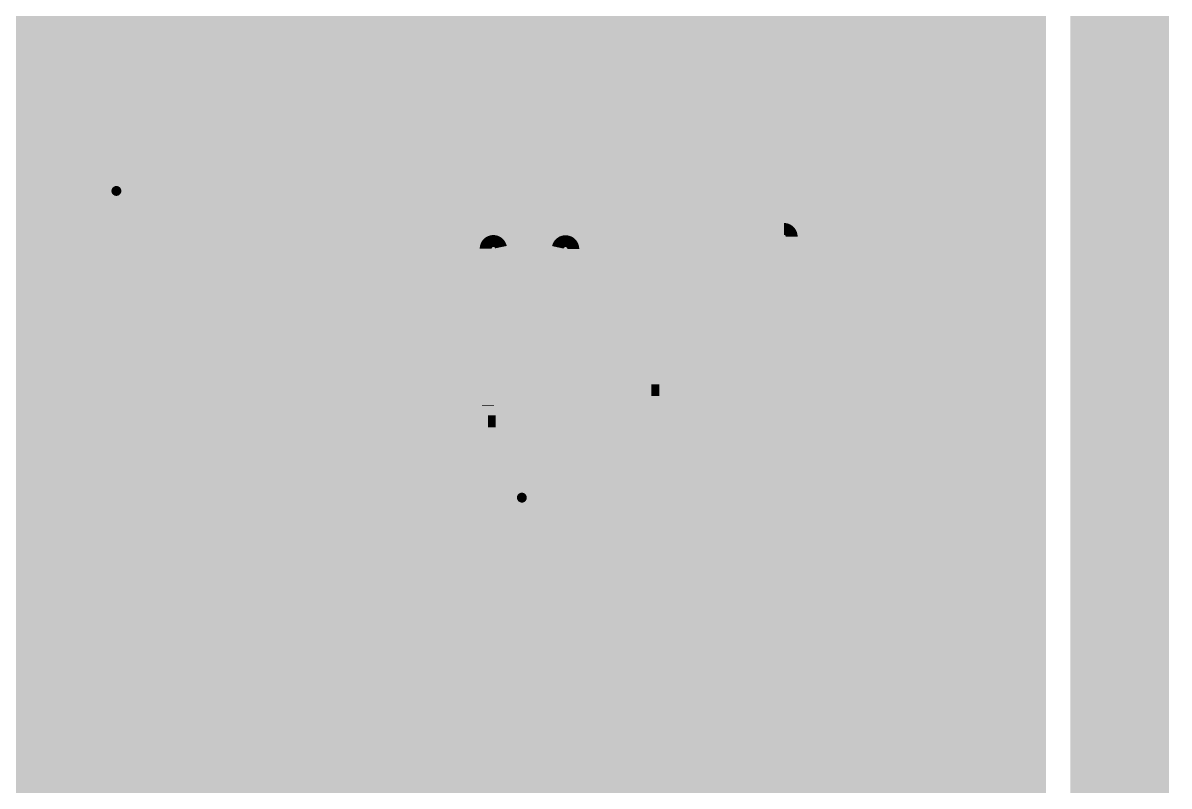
# Model space of a CAD drawing. Extents: x -6 to 196, y -52 to 46.
# Drawn here: x 180.92 to 195.64, y 2.65 to 12.44 of the extents above; entities that cross this region are included whole.
import ezdxf

# ---------------------------------------------------------------- set-up
doc = ezdxf.new("R2010")
doc.units = 0
doc.header["$MEASUREMENT"] = 0
doc.layers.get('0').update_dxf_attribs({"linetype": 'CONTINUOUS'})
for name, color, linetype in [('22-304-1_BOT', 7, 'CONTINUOUS'), ('22-304-1_DRD', 7, 'CONTINUOUS'), ('22-304-1_GND', 6, 'CONTINUOUS'), ('22-304-1_IN1', 4, 'CONTINUOUS'), ('22-304-1_SMT', 5, 'CONTINUOUS'), ('22-304-1_SPT', 10, 'CONTINUOUS'), ('22-304-1_SST', 14, 'CONTINUOUS'), ('22-304-1_TOP', 9, 'CONTINUOUS'), ('THRUHOLE_TAP', 13, 'CONTINUOUS')]:
    doc.layers.add(name, color=color, linetype=linetype)

# ---------------------------------------------------------------- blocks, each defined once
blk = doc.blocks.new('ROUND_57')
at = {"const_width": 0.35052}
blk.add_lwpolyline([(-0.17526, 0, 1), (0.17526, 0, 1)], format="xyb", close=True, dxfattribs=at)
blk = doc.blocks.new('ROUND_85')
at = {"const_width": 0.0635}
blk.add_lwpolyline([(-0.03175, 0, 1), (0.03175, 0, 1)], format="xyb", close=True, dxfattribs=at)
blk = doc.blocks.new('RECTANGLE_5')
blk.add_solid([(0.4826, 0.4064), (0.4826, -0.4064), (-0.4826, 0.4064), (-0.4826, -0.4064)])
blk = doc.blocks.new('RECTANGLE_15')
blk.add_solid([(0.6985, 0.4445), (0.6985, -0.4445), (-0.6985, 0.4445), (-0.6985, -0.4445)])
blk = doc.blocks.new('RECTANGLE_28')
blk.add_solid([(0.59944, 0.14986), (0.59944, -0.14986), (-0.59944, 0.14986), (-0.59944, -0.14986)])
blk = doc.blocks.new('RECTANGLE_29')
blk.add_solid([(1.49987, 1.35001), (1.49987, -1.35001), (-1.49987, 1.35001), (-1.49987, -1.35001)])
blk = doc.blocks.new('ROUND_87')
at = {"const_width": 0.7493}
blk.add_lwpolyline([(-0.37465, 0, 1), (0.37465, 0, 1)], format="xyb", close=True, dxfattribs=at)
blk = doc.blocks.new('ROUND_2')
at = {"const_width": 0.50038}
blk.add_lwpolyline([(-0.25019, 0, 1), (0.25019, 0, 1)], format="xyb", close=True, dxfattribs=at)
blk = doc.blocks.new('RECTANGLE_50')
blk.add_solid([(0.4445, 0.3175), (0.4445, -0.3175), (-0.4445, 0.3175), (-0.4445, -0.3175)])
blk = doc.blocks.new('ROUND_88')
at = {"const_width": 0.10033}
blk.add_lwpolyline([(-0.050164, 0, 1), (0.050164, 0, 1)], format="xyb", close=True, dxfattribs=at)

msp = doc.modelspace()

# ---------------------------------------------------------------- linework, layer by layer
at = {"layer": '22-304-1_BOT'}
for points, const_width in [([(180.8226, 20.828), (180.8226, 1.04902)], 0.254), ([(181.0512, 20.828), (181.0512, 0.97028)], 0.254), ([(181.2798, 20.828), (181.2798, 0.762)], 0.254), ([(181.5084, 20.828), (181.5084, -4.064)], 0.254), ([(181.737, 20.828), (181.737, -4.064)], 0.254), ([(181.9656, 20.828), (181.9656, -4.064)], 0.254), ([(182.1942, 20.828), (182.1942, -4.064)], 0.254), ([(182.4228, 20.828), (182.4228, -4.064)], 0.254), ([(182.6514, 20.828), (182.6514, -4.064)], 0.254), ([(182.88, 20.828), (182.88, -4.064)], 0.254), ([(183.1086, 20.828), (183.1086, -4.064)], 0.254), ([(183.3372, 20.828), (183.3372, -4.064)], 0.254), ([(183.5658, 20.828), (183.5658, -4.064)], 0.254), ([(183.7944, 20.828), (183.7944, -4.064)], 0.254), ([(184.023, 20.828), (184.023, 0.80264)], 0.254), ([(184.2516, 20.828), (184.2516, 0.97028)], 0.254), ([(184.4802, 20.828), (184.4802, 1.0287)], 0.254), ([(184.7088, 20.828), (184.7088, 1.00838)], 0.254), ([(184.9374, 20.828), (184.9374, 0.89662)], 0.254), ([(185.166, 20.828), (185.166, 0.58928)], 0.254), ([(185.3946, 20.828), (185.3946, -4.064)], 0.254), ([(185.6232, 20.828), (185.6232, -4.064)], 0.254), ([(185.8518, 20.828), (185.8518, -4.064)], 0.254), ([(186.0804, 20.828), (186.0804, -4.064)], 0.254), ([(186.309, 20.828), (186.309, -4.064)], 0.254), ([(193.6242, 20.828), (193.6242, -4.064)], 0.254), ([(193.8528, 20.828), (193.8528, -4.064)], 0.254), ([(193.929, 20.828), (193.929, -4.064)], 0.254), ([(186.5376, 16.46936), (186.5376, -4.064)], 0.254), ([(193.3956, 16.1417), (193.3956, -4.064)], 0.254), ([(186.7662, 15.65402), (186.7662, 1.72974)], 0.254), ([(193.167, 15.50416), (193.167, -4.064)], 0.254), ([(186.9948, 15.19936), (186.9948, 1.94056)], 0.254), ([(192.9384, 15.09268), (192.9384, -4.064)], 0.254), ([(187.2234, 14.86408), (187.2234, 2.01676)], 0.254), ([(192.7098, 14.78026), (192.7098, -4.064)], 0.254), ([(187.452, 14.59484), (187.452, 2.01422)], 0.254), ([(192.4812, 14.52626), (192.4812, -4.064)], 0.254), ([(187.6806, 14.37386), (187.6806, 1.92532)], 0.254), ([(192.2526, 14.31798), (192.2526, -4.064)], 0.254), ([(192.024, 14.14018), (192.024, -4.064)], 0.254), ([(191.5668, 13.86586), (191.5668, -4.064)], 0.254), ([(191.7954, 13.99286), (191.7954, -4.064)], 0.254), ([(191.3382, 13.76172), (191.3382, -4.064)], 0.254), ([(191.1096, 13.6779), (191.1096, -4.064)], 0.254), ([(190.9699, 13.0175), (187.70854, 13.0175), (187.70854, 11.19632)], 0.254), ([(190.9699, 13.0175), (190.9699, 11.19632)], 0.254), ([(188.71438, 12.446), (188.7728, 12.61618), (189.1284, 12.61618), (189.18682, 12.446), (189.18682, 12.27582), (189.1284, 12.10818), (188.7728, 12.10818), (188.71438, 11.938), (188.71438, 11.76782), (188.7728, 11.60018), (189.1284, 11.60018), (189.18682, 11.76782)], 0.1524), ([(190.15202, 11.60018), (190.56858, 11.60018), (190.56858, 12.61618)], 0.1524), ([(187.70854, 12.3952), (162.93084, 12.3952)], 0.254), ([(193.929, 12.3952), (190.9699, 12.3952)], 0.254), ([(187.70854, 12.1666), (163.068, 12.1666)], 0.254), ([(193.929, 12.1666), (190.9699, 12.1666)], 0.254), ([(187.70854, 11.938), (163.10864, 11.938)], 0.254), ([(193.929, 11.938), (190.9699, 11.938)], 0.254), ([(187.70854, 11.7094), (163.068, 11.7094)], 0.254), ([(188.23178, 11.60018), (188.1124, 11.60018), (188.1124, 11.76782), (188.23178, 11.76782), (188.23178, 11.60018)], 0.1524), ([(189.66942, 11.60018), (189.55258, 11.60018), (189.55258, 11.76782), (189.66942, 11.76782), (189.66942, 11.60018)], 0.1524), ([(193.929, 11.7094), (190.9699, 11.7094)], 0.254), ([(187.70854, 11.4808), (162.93084, 11.4808)], 0.254), ([(193.929, 11.4808), (190.9699, 11.4808)], 0.254), ([(187.70854, 11.2522), (162.86226, 11.2522)], 0.254), ([(193.929, 11.2522), (190.9699, 11.2522)], 0.254), ([(190.9699, 11.19632), (187.70854, 11.19632)], 0.254), ([(187.9092, 11.19632), (187.9092, 1.6891)], 0.254), ([(188.1378, 11.19632), (188.1378, -4.064)], 0.254), ([(188.3664, 11.19632), (188.3664, -4.064)], 0.254), ([(188.595, 11.19632), (188.595, -4.064)], 0.254), ([(188.8236, 11.19632), (188.8236, -4.064)], 0.254), ([(189.0522, 11.19632), (189.0522, -4.064)], 0.254), ([(189.2808, 11.19632), (189.2808, -4.064)], 0.254), ([(189.5094, 11.19632), (189.5094, -4.064)], 0.254), ([(189.738, 11.19632), (189.738, -4.064)], 0.254), ([(189.9666, 11.19632), (189.9666, -4.064)], 0.254), ([(190.1952, 11.19632), (190.1952, -4.064)], 0.254), ([(190.4238, 11.19632), (190.4238, -4.064)], 0.254), ([(190.6524, 11.19632), (190.6524, -4.064)], 0.254), ([(190.881, 11.19632), (190.881, -4.064)], 0.254), ([(193.929, 11.0236), (162.86226, 11.0236)], 0.254), ([(193.929, 10.795), (162.86226, 10.795)], 0.254), ([(193.929, 10.5664), (162.86226, 10.5664)], 0.254), ([(193.929, 10.3378), (162.86226, 10.3378)], 0.254), ([(193.929, 10.1092), (166.71036, 10.1092)], 0.254), ([(193.929, 9.8806), (166.94404, 9.8806)], 0.254), ([(193.929, 9.652), (167.03294, 9.652)], 0.254), ([(193.929, 9.4234), (167.03802, 9.4234)], 0.254), ([(193.929, 9.1948), (166.95928, 9.1948)], 0.254), ([(193.929, 8.9662), (166.79926, 8.9662)], 0.254), ([(193.929, 8.7376), (166.79926, 8.7376)], 0.254), ([(193.929, 8.509), (166.79926, 8.509)], 0.254), ([(193.929, 8.2804), (166.79926, 8.2804)], 0.254), ([(193.929, 8.0518), (166.79926, 8.0518)], 0.254), ([(193.929, 7.8232), (166.79926, 7.8232)], 0.254), ([(193.929, 7.5946), (166.79926, 7.5946)], 0.254), ([(193.929, 7.366), (166.79926, 7.366)], 0.254), ([(193.929, 7.1374), (166.79926, 7.1374)], 0.254), ([(193.929, 6.9088), (166.79926, 6.9088)], 0.254), ([(193.929, 6.6802), (166.79926, 6.6802)], 0.254), ([(193.929, 6.4516), (166.79926, 6.4516)], 0.254), ([(193.929, 6.223), (166.79926, 6.223)], 0.254), ([(193.929, 5.9944), (166.79926, 5.9944)], 0.254), ([(193.929, 5.7658), (166.79926, 5.7658)], 0.254), ([(193.929, 5.5372), (166.79926, 5.5372)], 0.254), ([(193.929, 5.3086), (170.3451, 5.3086)], 0.254), ([(193.929, 5.08), (179.00904, 5.08)], 0.254), ([(193.929, 4.8514), (179.17668, 4.8514)], 0.254), ([(193.929, 4.6228), (179.2351, 4.6228)], 0.254), ([(193.929, 4.3942), (179.21478, 4.3942)], 0.254), ([(193.929, 4.1656), (179.10302, 4.1656)], 0.254), ([(193.929, 3.937), (179.08016, 3.937)], 0.254), ([(193.929, 3.7084), (179.08016, 3.7084)], 0.254), ([(193.929, 3.4798), (179.08016, 3.4798)], 0.254), ([(193.929, 3.2512), (179.08016, 3.2512)], 0.254), ([(193.929, 3.0226), (179.08016, 3.0226)], 0.254), ([(193.929, 2.794), (179.08016, 2.794)], 0.254), ([(193.929, 2.5654), (179.14112, 2.5654)], 0.254)]:
    msp.add_lwpolyline(points, dxfattribs=dict(at, const_width=const_width))
at = {"layer": '22-304-1_DRD'}
for points, const_width in [([(195.00088, 21.99894), (101.99878, 21.99894), (78.99908, 44.99864), (-4.99872, 44.99864), (-4.99872, -4.99872), (195.00088, -4.99872), (195.00088, 21.99894)], 1.27), ([(181.864, 10.922), (181.483, 10.541)], 0.254), ([(182.372, 10.922), (181.864, 10.922)], 0.254), ([(182.753, 10.541), (182.372, 10.922)], 0.254), ([(181.483, 10.541), (181.483, 10.033)], 0.254), ([(182.753, 10.033), (182.753, 10.541)], 0.254), ([(181.483, 10.033), (181.864, 9.652)], 0.254), ([(182.372, 9.652), (182.753, 10.033)], 0.254), ([(181.864, 9.652), (182.372, 9.652)], 0.254), ([(187.071, 6.985), (186.69, 6.604)], 0.254), ([(187.579, 6.985), (187.071, 6.985)], 0.254), ([(187.96, 6.604), (187.579, 6.985)], 0.254), ([(186.69, 6.604), (186.69, 6.096)], 0.254), ([(187.96, 6.096), (187.96, 6.604)], 0.254), ([(186.69, 6.096), (187.071, 5.715)], 0.254), ([(187.579, 5.715), (187.96, 6.096)], 0.254), ([(187.071, 5.715), (187.579, 5.715)], 0.254)]:
    msp.add_lwpolyline(points, dxfattribs=dict(at, const_width=const_width))
at = {"layer": '22-304-1_GND', "const_width": 1.27}
msp.add_lwpolyline([(195.00088, 21.99894), (101.99878, 21.99894), (78.99908, 44.99864), (-4.99872, 44.99864), (-4.99872, -4.99872), (195.00088, -4.99872), (195.00088, 21.99894)], dxfattribs=at)
at = {"layer": '22-304-1_IN1'}
for points, const_width in [([(20.32, 33.655), (20.955, 34.29), (24.892, 34.29), (26.035, 33.147), (48.768, 33.147), (52.451, 29.464), (56.388, 29.464), (58.166, 27.686), (74.676, 27.686), (77.851, 24.511), (96.901, 24.511), (100.584, 20.828), (184.15, 20.828), (185.42, 19.558), (185.42, 3.175), (187.24118, 1.34874), (187.325, 1.34874)], 0.635), ([(14.605, 33.147), (15.621, 32.131), (48.514, 32.131), (52.07, 28.575), (56.007, 28.575), (57.785, 26.797), (74.295, 26.797), (77.47, 23.622), (96.52, 23.622), (100.203, 19.939), (183.769, 19.939), (184.531, 19.177), (184.531, 0.3556)], 0.635), ([(193.802, 20.955), (193.802, -3.937), (146.05, -3.937)], 0.254), ([(186.2582, 20.955), (186.2582, 3.24612)], 0.254), ([(186.4868, 20.955), (186.4868, 3.01752)], 0.254), ([(186.7154, 20.955), (186.7154, 2.78892)], 0.254), ([(186.944, 20.955), (186.944, 2.56032)], 0.254), ([(187.1726, 20.955), (187.1726, 2.32918)], 0.254), ([(187.4012, 20.955), (187.4012, 2.10058)], 0.254), ([(187.6298, 20.955), (187.6298, 1.95326)], 0.254), ([(187.8584, 20.955), (187.8584, 1.7653)], 0.254), ([(191.9732, 20.955), (191.9732, -3.937)], 0.254), ([(192.2018, 20.955), (192.2018, -3.937)], 0.254), ([(192.4304, 20.955), (192.4304, -3.937)], 0.254), ([(192.659, 20.955), (192.659, -3.937)], 0.254), ([(192.8876, 20.955), (192.8876, -3.937)], 0.254), ([(193.1162, 20.955), (193.1162, -3.937)], 0.254), ([(193.3448, 20.955), (193.3448, -3.937)], 0.254), ([(193.5734, 20.955), (193.5734, -3.937)], 0.254), ([(186.06516, 19.558), (186.06516, 3.4417)], 0.254), ([(181.0004, 19.29384), (181.0004, 0.99568)], 0.254), ([(181.229, 19.29384), (181.229, 0.82804)], 0.254), ([(181.4576, 19.29384), (181.4576, -3.937)], 0.254), ([(181.6862, 19.29384), (181.6862, -3.937)], 0.254), ([(181.9148, 19.29384), (181.9148, -3.937)], 0.254), ([(182.1434, 19.29384), (182.1434, -3.937)], 0.254), ([(182.372, 19.29384), (182.372, -3.937)], 0.254), ([(182.6006, 19.29384), (182.6006, -3.937)], 0.254), ([(182.8292, 19.29384), (182.8292, -3.937)], 0.254), ([(183.0578, 19.29384), (183.0578, -3.937)], 0.254), ([(183.2864, 19.29384), (183.2864, -3.937)], 0.254), ([(183.515, 19.28114), (183.515, -3.937)], 0.254), ([(183.7436, 19.05254), (183.7436, -3.937)], 0.254), ([(183.88584, 18.9103), (183.88584, 0.56134)], 0.254), ([(188.087, 16.77162), (188.087, -3.937)], 0.254), ([(188.3156, 16.06296), (188.3156, -3.937)], 0.254), ([(191.7446, 16.18234), (191.7446, -3.937)], 0.254), ([(191.516, 15.8115), (191.516, -3.937)], 0.254), ([(188.5442, 15.73784), (188.5442, -3.937)], 0.254), ([(188.7728, 15.51432), (188.7728, -3.937)], 0.254), ([(191.2874, 15.56766), (191.2874, -3.937)], 0.254), ([(189.0014, 15.35176), (189.0014, -3.937)], 0.254), ([(191.0588, 15.38986), (191.0588, -3.937)], 0.254), ([(189.23, 15.23238), (189.23, -3.937)], 0.254), ([(190.8302, 15.26032), (190.8302, -3.937)], 0.254), ([(189.4586, 15.1511), (189.4586, -3.937)], 0.254), ([(189.6872, 15.09776), (189.6872, -3.937)], 0.254), ([(189.9158, 15.0749), (189.9158, -3.937)], 0.254), ([(190.1444, 15.07744), (190.1444, -3.937)], 0.254), ([(190.373, 15.11046), (190.373, -3.937)], 0.254), ([(190.6016, 15.16888), (190.6016, -3.937)], 0.254), ([(183.88584, 12.3952), (162.93084, 12.3952)], 0.254), ([(193.802, 12.3952), (186.06516, 12.3952)], 0.254), ([(183.88584, 12.1666), (163.068, 12.1666)], 0.254), ([(193.802, 12.1666), (186.06516, 12.1666)], 0.254), ([(183.88584, 11.938), (163.10864, 11.938)], 0.254), ([(193.802, 11.938), (186.06516, 11.938)], 0.254), ([(183.88584, 11.7094), (163.068, 11.7094)], 0.254), ([(193.802, 11.7094), (186.06516, 11.7094)], 0.254), ([(183.88584, 11.4808), (162.93084, 11.4808)], 0.254), ([(193.802, 11.4808), (186.06516, 11.4808)], 0.254), ([(183.88584, 11.2522), (145.74266, 11.2522)], 0.254), ([(193.802, 11.2522), (186.06516, 11.2522)], 0.254), ([(183.88584, 11.0236), (145.74266, 11.0236)], 0.254), ([(193.802, 11.0236), (186.06516, 11.0236)], 0.254), ([(183.88584, 10.795), (158.98368, 10.795)], 0.254), ([(193.802, 10.795), (186.06516, 10.795)], 0.254), ([(183.88584, 10.5664), (159.29102, 10.5664)], 0.254), ([(193.802, 10.5664), (186.06516, 10.5664)], 0.254), ([(183.88584, 10.3378), (159.40278, 10.3378)], 0.254), ([(193.802, 10.3378), (186.06516, 10.3378)], 0.254), ([(183.88584, 10.1092), (166.71036, 10.1092)], 0.254), ([(193.802, 10.1092), (186.06516, 10.1092)], 0.254), ([(183.88584, 9.8806), (166.94404, 9.8806)], 0.254), ([(193.802, 9.8806), (186.06516, 9.8806)], 0.254), ([(183.88584, 9.652), (167.03294, 9.652)], 0.254), ([(193.802, 9.652), (186.06516, 9.652)], 0.254), ([(183.88584, 9.4234), (167.03802, 9.4234)], 0.254), ([(193.802, 9.4234), (186.06516, 9.4234)], 0.254), ([(183.88584, 9.1948), (166.95928, 9.1948)], 0.254), ([(193.802, 9.1948), (186.06516, 9.1948)], 0.254), ([(183.88584, 8.9662), (166.751, 8.9662)], 0.254), ([(193.802, 8.9662), (186.06516, 8.9662)], 0.254), ([(183.88584, 8.7376), (157.6451, 8.7376)], 0.254), ([(193.802, 8.7376), (186.06516, 8.7376)], 0.254), ([(183.88584, 8.509), (158.18104, 8.509)], 0.254), ([(193.802, 8.509), (186.06516, 8.509)], 0.254), ([(183.88584, 8.2804), (158.34868, 8.2804)], 0.254), ([(193.802, 8.2804), (186.06516, 8.2804)], 0.254), ([(183.88584, 8.0518), (158.4071, 8.0518)], 0.254), ([(193.802, 8.0518), (186.06516, 8.0518)], 0.254), ([(183.88584, 7.8232), (158.38678, 7.8232)], 0.254), ([(193.802, 7.8232), (186.06516, 7.8232)], 0.254), ([(183.88584, 7.5946), (158.27502, 7.5946)], 0.254), ([(193.802, 7.5946), (186.06516, 7.5946)], 0.254), ([(183.88584, 7.366), (157.96768, 7.366)], 0.254), ([(193.802, 7.366), (186.06516, 7.366)], 0.254), ([(183.88584, 7.1374), (145.74266, 7.1374)], 0.254), ([(193.802, 7.1374), (186.06516, 7.1374)], 0.254), ([(183.88584, 6.9088), (160.401, 6.9088)], 0.254), ([(193.802, 6.9088), (186.06516, 6.9088)], 0.254), ([(183.88584, 6.6802), (160.60928, 6.6802)], 0.254), ([(193.802, 6.6802), (186.06516, 6.6802)], 0.254), ([(183.88584, 6.4516), (160.68802, 6.4516)], 0.254), ([(193.802, 6.4516), (186.06516, 6.4516)], 0.254), ([(183.88584, 6.223), (161.26968, 6.223)], 0.254), ([(193.802, 6.223), (186.06516, 6.223)], 0.254), ([(183.88584, 5.9944), (161.57702, 5.9944)], 0.254), ([(193.802, 5.9944), (186.06516, 5.9944)], 0.254), ([(183.88584, 5.7658), (161.68878, 5.7658)], 0.254), ([(193.802, 5.7658), (186.06516, 5.7658)], 0.254), ([(183.88584, 5.5372), (161.7091, 5.5372)], 0.254), ([(193.802, 5.5372), (186.06516, 5.5372)], 0.254), ([(183.88584, 5.3086), (170.3451, 5.3086)], 0.254), ([(193.802, 5.3086), (186.06516, 5.3086)], 0.254), ([(183.88584, 5.08), (179.00904, 5.08)], 0.254), ([(193.802, 5.08), (186.06516, 5.08)], 0.254), ([(183.88584, 4.8514), (179.17668, 4.8514)], 0.254), ([(193.802, 4.8514), (186.06516, 4.8514)], 0.254), ([(183.88584, 4.6228), (179.2351, 4.6228)], 0.254), ([(193.802, 4.6228), (186.06516, 4.6228)], 0.254), ([(183.88584, 4.3942), (179.21478, 4.3942)], 0.254), ([(193.802, 4.3942), (186.06516, 4.3942)], 0.254), ([(183.88584, 4.1656), (179.10302, 4.1656)], 0.254), ([(193.802, 4.1656), (186.06516, 4.1656)], 0.254), ([(183.88584, 3.937), (178.79568, 3.937)], 0.254), ([(193.802, 3.937), (186.06516, 3.937)], 0.254), ([(183.88584, 3.7084), (145.72996, 3.7084)], 0.254), ([(193.802, 3.7084), (186.06516, 3.7084)], 0.254), ([(183.88584, 3.4798), (167.513, 3.4798)], 0.254), ([(193.802, 3.4798), (186.06516, 3.4798)], 0.254), ([(186.06516, 3.4417), (187.49772, 2.00406)], 0.254), ([(183.88584, 3.2512), (167.72128, 3.2512)], 0.254), ([(193.802, 3.2512), (186.25312, 3.2512)], 0.254), ([(183.88584, 3.0226), (167.80002, 3.0226)], 0.254), ([(193.802, 3.0226), (186.48172, 3.0226)], 0.254), ([(183.88584, 2.794), (167.79494, 2.794)], 0.254), ([(193.802, 2.794), (186.71032, 2.794)], 0.254), ([(183.88584, 2.5654), (167.70604, 2.5654)], 0.254), ([(193.802, 2.5654), (186.93892, 2.5654)], 0.254)]:
    msp.add_lwpolyline(points, dxfattribs=dict(at, const_width=const_width))
at = {"layer": '22-304-1_SST', "const_width": 0.1524}
for points in [[(181.1655, 11.2395), (181.1655, 14.1605), (179.5272, 14.1605), (179.5272, 11.2395), (181.1655, 11.2395)], [(182.6895, 14.1605), (182.6895, 11.2395), (184.3278, 11.2395), (184.3278, 14.1605), (182.6895, 14.1605)], [(181.58206, 12.95908), (181.41442, 12.90066), (181.41442, 12.54506), (181.58206, 12.4841), (181.92242, 12.4841), (182.09006, 12.60348), (182.09006, 12.95908), (182.43042, 12.95908), (182.43042, 12.4841)], [(181.58206, 12.12088), (181.41442, 12.0015), (181.41442, 11.76528), (181.58206, 11.6459), (181.75224, 11.6459), (182.09006, 11.88466), (182.43042, 11.6459), (182.43042, 12.12088)], [(184.6834, 11.86434), (184.6834, 12.10056)], [(184.6834, 11.98372), (185.6994, 11.98372), (185.53176, 12.10056)], [(182.499, 8.001), (182.499, 7.874), (184.15, 7.874), (184.531, 8.255), (184.531, 11.176), (182.499, 11.176), (182.499, 8.001)], [(181.1655, 8.0645), (181.1655, 10.9855), (179.5272, 10.9855), (179.5272, 8.0645), (181.1655, 8.0645)], [(186.48934, 2.4511), (186.48934, 2.75082), (186.98972, 2.75082), (186.98972, 2.94894), (186.48934, 2.94894), (186.48934, 2.75082), (186.18962, 2.75082), (185.68924, 2.75082), (185.68924, 2.94894), (186.18962, 2.94894), (186.48934, 2.94894), (186.48934, 3.24866), (186.98972, 3.24866), (186.98972, 3.44932), (186.48934, 3.44932), (186.48934, 3.24866), (186.18962, 3.24866), (185.68924, 3.24866), (185.68924, 3.44932), (186.18962, 3.44932), (186.48934, 3.44932), (186.48934, 3.74904), (186.98972, 3.74904), (186.98972, 3.9497), (186.48934, 3.9497), (186.48934, 4.24942), (186.98972, 4.24942), (186.98972, 4.45008), (186.48934, 4.45008), (186.48934, 4.24942), (186.18962, 4.24942), (185.68924, 4.24942), (185.68924, 4.45008), (186.18962, 4.45008), (186.48934, 4.45008), (186.48934, 4.7498), (186.48934, 4.95046), (186.18962, 4.95046), (186.18962, 4.7498), (186.48934, 4.7498), (186.98972, 4.7498), (186.98972, 4.95046), (186.48934, 4.95046), (186.48934, 5.25018), (186.98972, 5.25018), (186.98972, 5.45084), (186.48934, 5.45084), (186.48934, 5.25018), (186.18962, 5.25018), (185.68924, 5.25018), (185.68924, 5.45084), (186.18962, 5.45084), (186.48934, 5.45084), (186.48934, 5.75056), (186.98972, 5.75056), (186.98972, 5.94868), (186.48934, 5.94868), (186.48934, 5.75056), (186.18962, 5.75056), (185.68924, 5.75056), (185.68924, 5.94868), (186.18962, 5.94868), (186.48934, 5.94868), (186.48934, 6.2484), (186.48934, 6.44906), (186.18962, 6.44906), (186.18962, 6.2484), (186.48934, 6.2484), (186.98972, 6.2484), (186.98972, 6.44906), (186.48934, 6.44906), (186.48934, 6.83006), (186.98972, 7.33044), (189.48908, 7.33044), (189.48908, 9.4996), (189.48908, 9.79932), (190.6905, 9.79932)], [(190.6905, -3.59918), (190.6905, 9.79932)], [(190.78956, 9.70026), (190.78956, -3.50012)], [(186.85764, 9.26592), (186.85764, 9.54532)], [(186.89066, 9.25068), (186.89066, 9.53008)], [(187.05576, 9.56564), (187.11926, 9.26592)], [(187.14974, 9.25068), (187.08878, 9.5504)], [(187.9854, 9.54278), (187.9854, 9.26338), (187.72124, 9.26338)], [(187.72378, 9.26338), (187.78728, 9.5631)], [(187.79236, 9.5504), (187.72886, 9.25068)], [(187.99048, 9.25068), (187.99048, 9.53008)], [(189.24016, 9.25068), (187.99048, 9.25068), (187.72886, 9.25068), (187.14974, 9.25068), (186.89066, 9.25068), (186.48934, 9.25068), (186.48934, 8.8011)], [(189.24016, 9.25068), (189.24016, 8.79856)], [(186.89066, 7.87908), (186.6392, 7.87908), (186.48934, 8.02894), (186.48934, 8.8011), (189.48908, 8.8011)], [(188.9887, 7.33044), (188.9887, 7.53872), (188.9887, 8.63092), (186.89066, 8.63092), (186.89066, 7.72922), (186.89066, 7.53872), (187.3885, 7.53872), (187.3885, 7.33044)], [(187.38596, 8.08736), (187.38596, 7.54634), (187.38596, 7.33552)], [(187.3885, 7.53872), (187.3885, 7.72922), (187.3885, 8.07974)], [(187.68568, 7.33552), (187.68568, 7.54634), (187.68568, 7.73684), (187.68568, 8.08736)], [(187.69076, 8.07974), (187.69076, 7.53872), (187.69076, 7.33044)], [(186.6392, 7.87908), (186.78906, 7.72922), (186.89066, 7.72922)], [(187.69076, 7.87908), (187.3885, 7.87908)], [(189.48908, 7.5311), (189.0903, 7.5311), (189.0903, 7.87908), (188.9887, 7.87908)], [(180.01742, 7.41426), (180.01742, 7.82828), (181.03342, 7.82828)], [(187.39104, 7.72922), (187.69076, 7.72922)], [(188.9887, 7.72922), (189.0903, 7.72922)], [(182.8165, 7.53872), (182.8165, 7.18312), (183.15432, 7.06374), (183.49468, 7.06374), (183.8325, 7.18312), (183.8325, 7.53872)], [(182.8165, 7.47776), (183.8325, 7.47776)], [(186.69, 7.33044), (186.69, 7.5311), (186.89066, 7.5311), (186.89066, 7.33044), (186.69, 7.33044)], [(186.89066, 7.5311), (186.89066, 7.53872)], [(188.9887, 7.53872), (187.69076, 7.53872)], [(186.98972, 7.33044), (186.89066, 7.33044)], [(189.48908, 7.33044), (189.48908, -1.1303)], [(180.01742, 6.93166), (181.03342, 6.57606), (181.03342, 7.0485)], [(182.8165, 6.34492), (182.8165, 6.58114)], [(182.8165, 6.46176), (183.8325, 6.46176), (183.66232, 6.58114)], [(186.18962, 6.2484), (185.68924, 6.2484), (185.68924, 6.44906), (186.18962, 6.44906)], [(182.8165, 5.80136), (182.98668, 5.92074), (183.15432, 5.97916), (183.49468, 5.97916), (183.66232, 5.92074), (183.8325, 5.80136), (183.8325, 5.68452), (183.66232, 5.56514), (183.49468, 5.50672), (183.15432, 5.50672), (182.98668, 5.56514), (182.8165, 5.68452), (182.8165, 5.80136)], [(186.18962, 5.94868), (186.18962, 5.75056)], [(186.18962, 5.45084), (186.18962, 5.25018)], [(181.2544, 5.00634), (181.2544, 4.65074), (181.42458, 4.53136), (181.59476, 4.53136), (181.7624, 4.65074), (181.7624, 5.00634), (180.7464, 5.00634)], [(186.18962, 4.7498), (185.68924, 4.7498), (185.68924, 4.95046), (186.18962, 4.95046)], [(181.2544, 4.70916), (180.7464, 4.53136)], [(186.18962, 4.45008), (186.18962, 4.24942)], [(180.7464, 3.69316), (180.7464, 4.16814), (181.42458, 3.69316), (181.59476, 3.69316), (181.7624, 3.75412), (181.7624, 4.10972), (181.59476, 4.16814)], [(186.18962, 3.74904), (185.68924, 3.74904), (185.68924, 3.9497), (186.18962, 3.9497)], [(186.48934, 3.9497), (186.48934, 3.74904), (186.18962, 3.74904), (186.18962, 3.9497), (186.48934, 3.9497)], [(181.2544, 2.91592), (181.2544, 3.27152), (181.42458, 3.32994), (181.59476, 3.32994), (181.7624, 3.27152), (181.7624, 2.91592), (181.59476, 2.85496), (181.42458, 2.85496), (180.7464, 3.09372)], [(186.18962, 3.44932), (186.18962, 3.24866)], [(186.18962, 2.94894), (186.18962, 2.75082)]]:
    msp.add_lwpolyline(points, dxfattribs=at)
for points in [[(190.78956, 9.70026, 0.4142136), (190.6905, 9.79932)], [(186.95924, 9.64438, 0.4142136), (186.86018, 9.54532)], [(187.05576, 9.56564, 0.3546683), (186.95924, 9.64438)], [(187.88634, 9.64184, 0.3561565), (187.78728, 9.5631)], [(187.9854, 9.54278, 0.4142136), (187.88634, 9.64184)], [(189.24016, 9.25068, 0.4142136), (189.48908, 9.4996)], [(187.53582, 8.23722, 0.4142136), (187.38596, 8.08736)], [(187.68568, 8.08736, 0.4142136), (187.53582, 8.23722)]]:
    msp.add_lwpolyline(points, format="xyb", dxfattribs=at)
at = {"layer": '22-304-1_TOP'}
for points, const_width in [([(184.3532, 20.955), (184.3532, 11.23696)], 0.254), ([(184.5818, 20.955), (184.5818, 7.08406)], 0.254), ([(184.8104, 20.955), (184.8104, 6.85546)], 0.254), ([(185.039, 20.955), (185.039, 6.62686)], 0.254), ([(185.2676, 20.955), (185.2676, 6.82752)], 0.254), ([(185.4962, 20.955), (185.4962, 6.82752)], 0.254), ([(185.7248, 20.955), (185.7248, 6.82752)], 0.254), ([(185.9534, 20.955), (185.9534, 6.82752)], 0.254), ([(186.182, 20.955), (186.182, 9.9568)], 0.254), ([(186.4106, 20.955), (186.4106, 9.9568)], 0.254), ([(193.7258, 20.955), (193.7258, -3.937)], 0.254), ([(193.802, 20.955), (193.802, -3.937)], 0.254), ([(193.4972, 16.8148), (193.4972, -3.937)], 0.254), ([(186.6392, 16.01216), (186.6392, 9.9568)], 0.254), ([(193.2686, 15.74292), (193.2686, -3.937)], 0.254), ([(186.8678, 15.4305), (186.8678, 9.9568)], 0.254), ([(187.0964, 15.03934), (187.0964, 9.9568)], 0.254), ([(187.325, 14.73708), (187.325, 9.9568)], 0.254), ([(187.5536, 14.49324), (187.5536, 9.9568)], 0.254), ([(191.6684, 13.9192), (191.6684, 12.43838)], 0.254), ([(191.2112, 13.71346), (191.2112, -3.937)], 0.254), ([(191.4398, 13.80744), (191.4398, -3.937)], 0.254), ([(191.00546, 13.0175), (187.7441, 13.0175), (187.7441, 11.19632)], 0.254), ([(191.00546, 13.0175), (191.00546, 11.19632)], 0.254), ([(184.32526, 12.67714), (184.32526, 11.25474)], 0.254), ([(188.56198, 11.60018), (188.14542, 11.60018), (188.14542, 12.61618)], 0.1524), ([(189.99962, 11.76782), (189.9412, 11.60018), (189.5856, 11.60018), (189.52718, 11.76782), (189.52718, 12.446), (189.5856, 12.61618), (189.9412, 12.61618), (189.99962, 12.446)], 0.1524), ([(187.7441, 12.5222), (184.32526, 12.5222)], 0.254), ([(191.71666, 12.5222), (191.00546, 12.5222)], 0.254), ([(193.802, 12.5222), (193.09334, 12.5222)], 0.254), ([(187.7441, 12.2936), (184.32526, 12.2936)], 0.254), ([(191.60998, 12.2936), (191.00546, 12.2936)], 0.254), ([(193.802, 12.2936), (193.19748, 12.2936)], 0.254), ([(180.34, 10.2362), (180.4162, 10.2362), (182.1688, 11.9888), (183.515, 11.9888)], 0.2794), ([(187.7441, 12.065), (184.32526, 12.065)], 0.254), ([(191.5795, 12.065), (191.00546, 12.065)], 0.254), ([(193.802, 12.065), (193.2305, 12.065)], 0.254), ([(187.7441, 11.8364), (184.32526, 11.8364)], 0.254), ([(191.60998, 11.8364), (191.00546, 11.8364)], 0.254), ([(193.802, 11.8364), (193.19748, 11.8364)], 0.254), ([(189.04458, 11.60018), (189.16142, 11.60018), (189.16142, 11.76782), (189.04458, 11.76782), (189.04458, 11.60018)], 0.1524), ([(190.48222, 11.60018), (190.6016, 11.60018), (190.6016, 11.76782), (190.48222, 11.76782), (190.48222, 11.60018)], 0.1524), ([(191.6684, 11.68908), (191.6684, -3.937)], 0.254), ([(182.36184, 11.52144), (181.15026, 10.30986)], 0.254), ([(182.70474, 11.52144), (182.36184, 11.52144)], 0.254), ([(182.5244, 11.52144), (182.5244, 11.23696)], 0.254), ([(182.70474, 11.52144), (182.70474, 11.25474)], 0.254), ([(187.7441, 11.6078), (184.32526, 11.6078)], 0.254), ([(191.71666, 11.6078), (191.00546, 11.6078)], 0.254), ([(193.04, 11.53668), (193.04, -3.937)], 0.254), ([(193.802, 11.6078), (193.09334, 11.6078)], 0.254), ([(182.70474, 11.3792), (182.2196, 11.3792)], 0.254), ([(182.2958, 11.4554), (182.2958, 7.63016)], 0.254), ([(187.7441, 11.3792), (184.32526, 11.3792)], 0.254), ([(191.94272, 11.3792), (191.00546, 11.3792)], 0.254), ([(191.897, 11.41222), (191.897, -3.937)], 0.254), ([(193.802, 11.3792), (192.86474, 11.3792)], 0.254), ([(182.0672, 11.2268), (182.0672, 7.6962)], 0.254), ([(182.48884, 11.23696), (182.48884, 9.69264)], 0.254), ([(184.54116, 11.23696), (182.48884, 11.23696)], 0.254), ([(184.32526, 11.25474), (182.70474, 11.25474)], 0.254), ([(182.753, 11.25474), (182.753, 11.23696)], 0.254), ([(182.9816, 11.25474), (182.9816, 11.23696)], 0.254), ([(183.2102, 11.25474), (183.2102, 11.23696)], 0.254), ([(183.4388, 11.25474), (183.4388, 11.23696)], 0.254), ([(183.6674, 11.25474), (183.6674, 11.23696)], 0.254), ([(183.896, 11.25474), (183.896, 11.23696)], 0.254), ([(184.1246, 11.25474), (184.1246, 11.23696)], 0.254), ([(184.54116, 11.23696), (184.54116, 9.69264)], 0.254), ([(192.1256, 11.28776), (192.1256, -3.937)], 0.254), ([(192.3542, 11.2395), (192.3542, -3.937)], 0.254), ([(192.5828, 11.25728), (192.5828, -3.937)], 0.254), ([(192.8114, 11.34618), (192.8114, -3.937)], 0.254), ([(182.48884, 11.1506), (181.991, 11.1506)], 0.254), ([(193.802, 11.1506), (184.54116, 11.1506)], 0.254), ([(191.00546, 11.19632), (187.7441, 11.19632)], 0.254), ([(187.7822, 11.19632), (187.7822, 9.9568)], 0.254), ([(188.0108, 11.19632), (188.0108, 9.9568)], 0.254), ([(188.2394, 11.19632), (188.2394, 9.9568)], 0.254), ([(188.468, 11.19632), (188.468, 9.9568)], 0.254), ([(188.6966, 11.19632), (188.6966, 9.9568)], 0.254), ([(188.9252, 11.19632), (188.9252, 9.9568)], 0.254), ([(189.1538, 11.19632), (189.1538, 9.9568)], 0.254), ([(189.3824, 11.19632), (189.3824, 9.9568)], 0.254), ([(189.611, 11.19632), (189.611, 9.9568)], 0.254), ([(189.8396, 11.19632), (189.8396, -3.937)], 0.254), ([(190.0682, 11.19632), (190.0682, -3.937)], 0.254), ([(190.2968, 11.19632), (190.2968, -3.937)], 0.254), ([(190.5254, 11.19632), (190.5254, -3.937)], 0.254), ([(190.754, 11.19632), (190.754, -3.937)], 0.254), ([(190.9826, 11.19632), (190.9826, -3.937)], 0.254), ([(182.48884, 10.922), (181.7624, 10.922)], 0.254), ([(181.8386, 10.9982), (181.8386, 7.9248)], 0.254), ([(193.802, 10.922), (184.54116, 10.922)], 0.254), ([(181.61, 10.7696), (181.61, 8.1534)], 0.254), ([(182.48884, 10.6934), (181.5338, 10.6934)], 0.254), ([(193.802, 10.6934), (184.54116, 10.6934)], 0.254), ([(181.3814, 10.541), (181.3814, 8.382)], 0.254), ([(182.48884, 10.4648), (181.3052, 10.4648)], 0.254), ([(182.118, 10.287), (182.2958, 10.4648), (183.515, 10.4648), (183.4896, 10.4394)], 0.2032), ([(182.48884, 10.4648), (183.515, 10.4648)], 0.254), ([(184.54116, 10.4648), (183.515, 10.4648)], 0.254), ([(183.515, 9.69264), (183.515, 10.4648)], 0.254), ([(193.802, 10.4648), (184.54116, 10.4648)], 0.254), ([(181.15026, 10.30986), (181.15026, 9.54786)], 0.254), ([(182.48884, 10.2362), (181.15026, 10.2362)], 0.254), ([(181.1528, 10.3124), (181.1528, 8.6106)], 0.254), ([(193.802, 10.2362), (184.54116, 10.2362)], 0.254), ([(182.48884, 10.0076), (181.15026, 10.0076)], 0.254), ([(193.802, 10.0076), (184.54116, 10.0076)], 0.254), ([(186.12358, 9.9568), (186.12358, 6.82752)], 0.254), ([(189.7761, 9.9568), (186.12358, 9.9568)], 0.254), ([(189.7761, 9.9568), (189.7761, 6.604)], 0.254), ([(182.48884, 9.779), (181.15026, 9.779)], 0.254), ([(186.12358, 9.779), (184.54116, 9.779)], 0.254), ([(193.802, 9.779), (189.7761, 9.779)], 0.254), ([(184.54116, 9.69264), (182.48884, 9.69264)], 0.254), ([(182.5244, 9.69264), (182.5244, 9.35736)], 0.254), ([(182.753, 9.69264), (182.753, 9.35736)], 0.254), ([(182.9816, 9.69264), (182.9816, 9.35736)], 0.254), ([(183.2102, 9.69264), (183.2102, 9.35736)], 0.254), ([(183.4388, 9.69264), (183.4388, 9.35736)], 0.254), ([(183.6674, 9.69264), (183.6674, 9.35736)], 0.254), ([(183.896, 9.69264), (183.896, 9.35736)], 0.254), ([(184.1246, 9.69264), (184.1246, 9.35736)], 0.254), ([(184.3532, 9.69264), (184.3532, 9.35736)], 0.254), ([(186.12358, 9.5504), (181.15026, 9.5504)], 0.254), ([(181.15026, 9.54786), (181.15026, 9.50214)], 0.254), ([(181.15026, 9.50214), (181.15026, 8.61314)], 0.254), ([(193.802, 9.5504), (189.7761, 9.5504)], 0.254), ([(182.48884, 9.3218), (181.15026, 9.3218)], 0.254), ([(182.48884, 9.35736), (182.48884, 7.81304)], 0.254), ([(184.54116, 9.35736), (182.48884, 9.35736)], 0.254), ([(184.54116, 9.35736), (184.54116, 7.81304)], 0.254), ([(186.12358, 9.3218), (184.54116, 9.3218)], 0.254), ([(193.802, 9.3218), (189.7761, 9.3218)], 0.254), ([(182.48884, 9.0932), (181.15026, 9.0932)], 0.254), ([(186.12358, 9.0932), (184.54116, 9.0932)], 0.254), ([(193.802, 9.0932), (189.7761, 9.0932)], 0.254), ([(182.48884, 8.8646), (181.15026, 8.8646)], 0.254), ([(186.12358, 8.8646), (184.54116, 8.8646)], 0.254), ([(193.802, 8.8646), (189.7761, 8.8646)], 0.254), ([(182.245, 6.985), (182.118, 6.985), (180.34, 8.763), (180.34, 8.8138)], 0.2794), ([(182.48884, 8.636), (181.15026, 8.636)], 0.254), ([(181.15026, 8.61314), (182.13324, 7.63016)], 0.254), ([(183.515, 8.5852), (183.515, 6.985)], 0.2794), ([(186.12358, 8.636), (184.54116, 8.636)], 0.254), ([(193.802, 8.636), (189.7761, 8.636)], 0.254), ([(182.48884, 8.4074), (181.356, 8.4074)], 0.254), ([(186.12358, 8.4074), (184.54116, 8.4074)], 0.254), ([(193.802, 8.4074), (189.7761, 8.4074)], 0.254), ([(182.48884, 8.1788), (181.5846, 8.1788)], 0.254), ([(186.12358, 8.1788), (184.54116, 8.1788)], 0.254), ([(193.802, 8.1788), (189.7761, 8.1788)], 0.254), ([(182.48884, 7.9502), (181.8132, 7.9502)], 0.254), ([(186.12358, 7.9502), (184.54116, 7.9502)], 0.254), ([(193.802, 7.9502), (189.7761, 7.9502)], 0.254), ([(183.04764, 7.7216), (182.0418, 7.7216)], 0.254), ([(183.04764, 7.81304), (182.48884, 7.81304)], 0.254), ([(182.5244, 7.81304), (182.5244, 7.63016)], 0.254), ([(182.753, 7.81304), (182.753, 7.63016)], 0.254), ([(182.9816, 7.81304), (182.9816, 7.63016)], 0.254), ([(183.04764, 7.81304), (183.04764, 7.63016)], 0.254), ([(184.54116, 7.81304), (183.98236, 7.81304)], 0.254), ([(183.98236, 7.81304), (183.98236, 7.63016)], 0.254), ([(186.12358, 7.7216), (183.98236, 7.7216)], 0.254), ([(184.1246, 7.81304), (184.1246, 7.63016)], 0.254), ([(184.3532, 7.81304), (184.3532, 7.3152)], 0.254), ([(193.802, 7.7216), (189.7761, 7.7216)], 0.254), ([(182.7022, 7.63016), (182.13324, 7.63016)], 0.254), ([(182.74284, 7.63016), (182.7022, 7.63016)], 0.254), ([(183.01716, 7.63016), (182.74284, 7.63016)], 0.254), ([(183.01716, 7.63016), (182.74284, 7.63016)], 0.254), ([(183.04764, 7.63016), (183.01716, 7.63016)], 0.254), ([(183.04764, 7.63016), (183.01716, 7.63016)], 0.254), ([(184.28716, 7.63016), (183.98236, 7.63016)], 0.254), ([(184.28716, 7.63016), (184.28716, 7.36854)], 0.254), ([(186.12358, 7.493), (184.28716, 7.493)], 0.254), ([(193.802, 7.493), (189.7761, 7.493)], 0.254), ([(184.3532, 7.3152), (185.16346, 6.5024)], 0.254), ([(186.12358, 7.2644), (184.404, 7.2644)], 0.254), ([(193.802, 7.2644), (189.7761, 7.2644)], 0.254), ([(182.7022, 6.985), (183.0832, 6.985)], 0.635), ([(186.09056, 4.35102), (186.05754, 4.318), (181.483, 4.318), (180.086, 5.715), (171.323, 5.715), (170.688, 6.35), (166.751, 6.35), (166.116, 6.985), (164.465, 6.985)], 0.2032), ([(170.815, 6.985), (172.085, 6.985), (172.847, 6.223), (180.467, 6.223), (181.8386, 4.84886), (186.09056, 4.84886)], 0.2794), ([(186.09056, 5.34924), (182.22976, 5.34924), (180.594, 6.985), (177.165, 6.985)], 0.2794), ([(186.09056, 5.84962), (185.15838, 5.84962), (184.023, 6.985), (183.515, 6.985)], 0.2794), ([(186.12358, 7.0358), (184.63006, 7.0358)], 0.254), ([(193.802, 7.0358), (189.7761, 7.0358)], 0.254), ([(185.16346, 6.8072), (184.85866, 6.8072)], 0.254), ([(186.12358, 6.82752), (185.16346, 6.82752)], 0.254), ([(185.16346, 6.82752), (185.16346, 6.5024)], 0.254), ([(186.09056, 6.82752), (186.09056, 6.35)], 0.254), ([(193.802, 6.8072), (189.7761, 6.8072)], 0.254), ([(185.16346, 6.5786), (185.08726, 6.5786)], 0.254), ([(189.7761, 6.604), (187.01512, 6.604)], 0.254), ([(187.01512, 6.604), (187.01512, 6.32714)], 0.254), ([(193.802, 6.5786), (187.01512, 6.5786)], 0.254), ([(187.0964, 6.604), (187.0964, 1.98628)], 0.254), ([(187.325, 6.604), (187.325, 2.02692)], 0.254), ([(187.5536, 6.604), (187.5536, 1.98628)], 0.254), ([(187.7822, 6.604), (187.7822, 1.84658)], 0.254), ([(188.0108, 6.604), (188.0108, -0.40386)], 0.254), ([(188.2394, 6.604), (188.2394, -0.40386)], 0.254), ([(188.468, 6.604), (188.468, -0.40386)], 0.254), ([(188.6966, 6.604), (188.6966, -0.40386)], 0.254), ([(188.9252, 6.604), (188.9252, -0.40386)], 0.254), ([(189.1538, 6.604), (189.1538, -0.40386)], 0.254), ([(189.3824, 6.604), (189.3824, -0.40386)], 0.254), ([(189.611, 6.604), (189.611, -0.40386)], 0.254), ([(187.01512, 6.35), (186.09056, 6.35)], 0.254), ([(193.802, 6.35), (187.01512, 6.35)], 0.254), ([(187.325, 6.35), (186.09056, 6.35)], 0.2032), ([(187.01512, 6.32714), (187.01512, 5.87248)], 0.254), ([(193.802, 6.1214), (187.01512, 6.1214)], 0.254), ([(193.802, 5.8928), (187.01512, 5.8928)], 0.254), ([(187.01512, 5.87248), (187.01512, 5.82676)], 0.254), ([(187.01512, 5.82676), (187.01512, 5.3721)], 0.254), ([(193.802, 5.6642), (187.01512, 5.6642)], 0.254), ([(193.802, 5.4356), (187.01512, 5.4356)], 0.254), ([(187.01512, 5.3721), (187.01512, 5.32638)], 0.254), ([(187.01512, 5.32638), (187.01512, 4.87426)], 0.254), ([(193.802, 5.207), (187.01512, 5.207)], 0.254), ([(193.802, 4.9784), (187.01512, 4.9784)], 0.254), ([(187.01512, 4.87426), (187.01512, 4.826)], 0.254), ([(187.01512, 4.826), (187.01512, 4.37388)], 0.254), ([(193.802, 4.7498), (187.01512, 4.7498)], 0.254), ([(168.275, 4.5212), (168.7068, 4.5212), (171.323, 1.905), (180.15712, 1.905), (181.102, 2.84988), (186.09056, 2.84988)], 0.2032), ([(186.09056, 3.85064), (180.42636, 3.85064), (179.7558, 4.5212), (179.705, 4.5212)], 0.2794), ([(193.802, 4.5212), (187.01512, 4.5212)], 0.254), ([(187.01512, 4.37388), (187.01512, 4.32562)], 0.254), ([(187.01512, 4.32562), (187.01512, 3.8735), (187.01512, 3.82778)], 0.254), ([(193.802, 4.2926), (187.01512, 4.2926)], 0.254), ([(193.802, 4.064), (187.01512, 4.064)], 0.254), ([(193.802, 3.8354), (187.01512, 3.8354)], 0.254), ([(187.01512, 3.82778), (187.01512, 3.37312)], 0.254), ([(193.802, 3.6068), (187.01512, 3.6068)], 0.254), ([(186.09056, 3.35026), (179.959, 3.35026), (179.705, 3.0988)], 0.2794), ([(193.802, 3.3782), (187.01512, 3.3782)], 0.254), ([(187.01512, 3.37312), (187.01512, 3.3274)], 0.254), ([(187.01512, 3.3274), (187.01512, 2.87274)], 0.254), ([(193.802, 3.1496), (187.01512, 3.1496)], 0.254), ([(193.802, 2.921), (187.01512, 2.921)], 0.254), ([(187.01512, 2.87274), (187.01512, 2.82702)], 0.254), ([(187.01512, 2.82702), (187.01512, 2.37236)], 0.254), ([(193.802, 2.6924), (187.01512, 2.6924)], 0.254)]:
    msp.add_lwpolyline(points, dxfattribs=dict(at, const_width=const_width))
at = {"layer": '22-304-1_TOP', "const_width": 0.254}
for points in [[(192.405, 12.8905, 0.4142136), (191.5795, 12.065)], [(193.2305, 12.065, 0.4142136), (192.405, 12.8905)], [(191.5795, 12.065, 0.4142136), (192.405, 11.2395)], [(192.405, 11.2395, 0.4142136), (193.2305, 12.065)], [(184.3532, 7.3152, 0.0455984), (184.28788, 7.36958)], [(184.3532, 7.3152, 0.0455984), (184.28788, 7.36958)]]:
    msp.add_lwpolyline(points, format="xyb", dxfattribs=at)

# ---------------------------------------------------------------- block references
at = {"layer": '22-304-1_BOT'}
for p in [(182.118, 10.287), (187.325, 6.35)]:
    msp.add_blockref('ROUND_57', p, dxfattribs=at)
at = {"layer": '22-304-1_GND'}
for p in [(182.118, 10.287), (187.325, 6.35)]:
    msp.add_blockref('ROUND_85', p, dxfattribs=at)
at = {"layer": '22-304-1_IN1'}
for p in [(182.118, 10.287), (187.325, 6.35)]:
    msp.add_blockref('ROUND_57', p, dxfattribs=at)
at = {"layer": '22-304-1_SMT'}
for name, p in [('ROUND_87', (192.405, 12.065)), ('RECTANGLE_5', (183.515, 11.9888)), ('RECTANGLE_15', (183.515, 10.4648)), ('RECTANGLE_29', (187.94984, 8.2804)), ('RECTANGLE_15', (183.515, 8.5852)), ('RECTANGLE_28', (186.09056, 6.35)), ('RECTANGLE_28', (186.09056, 5.84962)), ('RECTANGLE_28', (186.09056, 5.34924)), ('RECTANGLE_28', (186.09056, 4.84886)), ('RECTANGLE_28', (186.09056, 4.35102)), ('RECTANGLE_28', (186.09056, 3.85064)), ('RECTANGLE_28', (186.09056, 3.35026)), ('RECTANGLE_28', (186.09056, 2.84988))]:
    msp.add_blockref(name, p, dxfattribs=at)
at = {"layer": '22-304-1_SPT'}
for name, p in [('RECTANGLE_5', (183.515, 11.9888)), ('RECTANGLE_15', (183.515, 10.4648)), ('RECTANGLE_29', (187.94984, 8.2804)), ('RECTANGLE_15', (183.515, 8.5852)), ('RECTANGLE_28', (186.09056, 6.35)), ('RECTANGLE_28', (186.09056, 5.84962)), ('RECTANGLE_28', (186.09056, 5.34924)), ('RECTANGLE_28', (186.09056, 4.84886)), ('RECTANGLE_28', (186.09056, 4.35102)), ('RECTANGLE_28', (186.09056, 3.85064)), ('RECTANGLE_28', (186.09056, 3.35026)), ('RECTANGLE_28', (186.09056, 2.84988))]:
    msp.add_blockref(name, p, dxfattribs=at)
at = {"layer": '22-304-1_TOP'}
for name, p in [('ROUND_2', (192.405, 12.065)), ('RECTANGLE_5', (183.515, 11.9888)), ('RECTANGLE_15', (183.515, 10.4648)), ('ROUND_57', (182.118, 10.287)), ('RECTANGLE_29', (187.94984, 8.2804)), ('RECTANGLE_15', (183.515, 8.5852)), ('RECTANGLE_50', (182.245, 6.985)), ('RECTANGLE_50', (183.515, 6.985)), ('ROUND_57', (187.325, 6.35)), ('RECTANGLE_28', (186.09056, 6.35)), ('RECTANGLE_28', (186.09056, 5.84962)), ('RECTANGLE_28', (186.09056, 5.34924)), ('RECTANGLE_28', (186.09056, 4.84886)), ('RECTANGLE_28', (186.09056, 4.35102)), ('RECTANGLE_28', (186.09056, 3.85064)), ('RECTANGLE_28', (186.09056, 3.35026)), ('RECTANGLE_28', (186.09056, 2.84988))]:
    msp.add_blockref(name, p, dxfattribs=at)
at = {"layer": 'THRUHOLE_TAP'}
for p in [(182.118, 10.287), (187.325, 6.35)]:
    msp.add_blockref('ROUND_88', p, dxfattribs=at)

doc.saveas('drawing.dxf')
